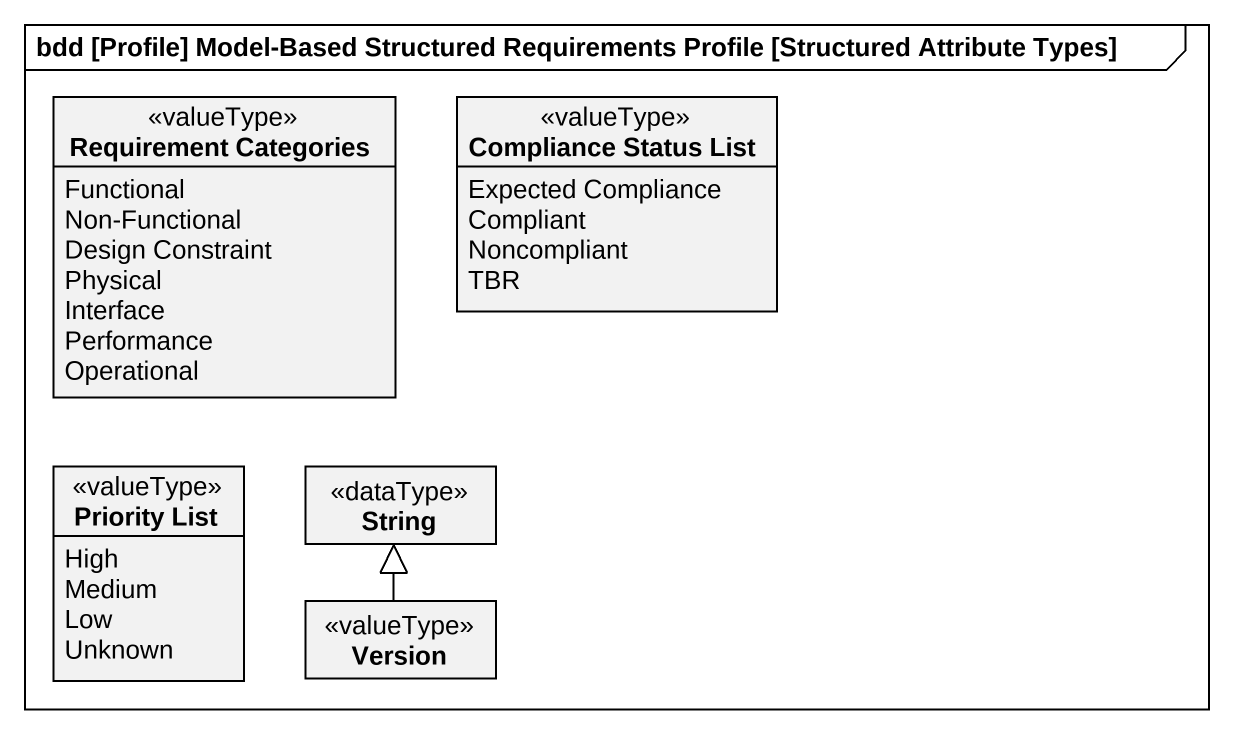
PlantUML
@startuml
mainframe bdd [Profile] Model-Based Structured Requirements Profile [Structured Attribute Types]
hide circle
hide empty members
enum "Requirement Categories" as Requirement_Categories <<valueType>> {
  Functional
  Non-Functional
  Design Constraint
  Physical
  Interface
  Performance
  Operational
}
enum "Compliance Status List" as Compliance_Status_List <<valueType>> {
  Expected Compliance
  Compliant
  Noncompliant
  TBR
}
enum "Priority List" as Priority_List <<valueType>> {
  High
  Medium
  Low
  Unknown
}
class String <<dataType>>
class Version <<valueType>>
Version -up-|> String
@enduml
